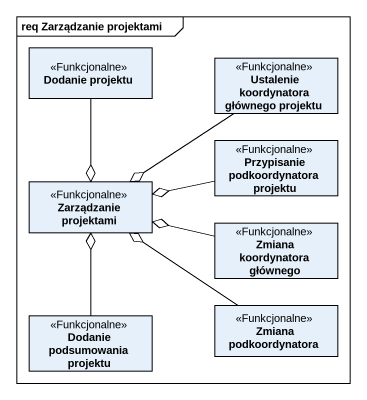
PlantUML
@startuml
mainframe req Zarządzanie projektami
hide circle
hide empty members
class "Dodanie projektu" as Dodanie_projektu <<Funkcjonalne>>
class "Ustalenie koordynatora głównego projektu" as Ustalenie_koordynatora <<Funkcjonalne>>
class "Przypisanie podkoordynatora projektu" as Przypisanie_podkoordynatora <<Funkcjonalne>>
class "Zarządzanie projektami" as Zarządzanie_projektami <<Funkcjonalne>>
class "Zmiana koordynatora głównego" as Zmiana_koordynatora_głównego <<Funkcjonalne>>
class "Zmiana podkoordynatora" as Zmiana_podkoordynatora <<Funkcjonalne>>
class "Dodanie podsumowania projektu" as Dodanie_podsumowania <<Funkcjonalne>>
Dodanie_projektu --o Zarządzanie_projektami
Ustalenie_koordynatora --o Zarządzanie_projektami
Przypisanie_podkoordynatora -left-o Zarządzanie_projektami
Zmiana_koordynatora_głównego -left-o Zarządzanie_projektami
Zmiana_podkoordynatora -up-o Zarządzanie_projektami
Dodanie_podsumowania -up-o Zarządzanie_projektami
@enduml
